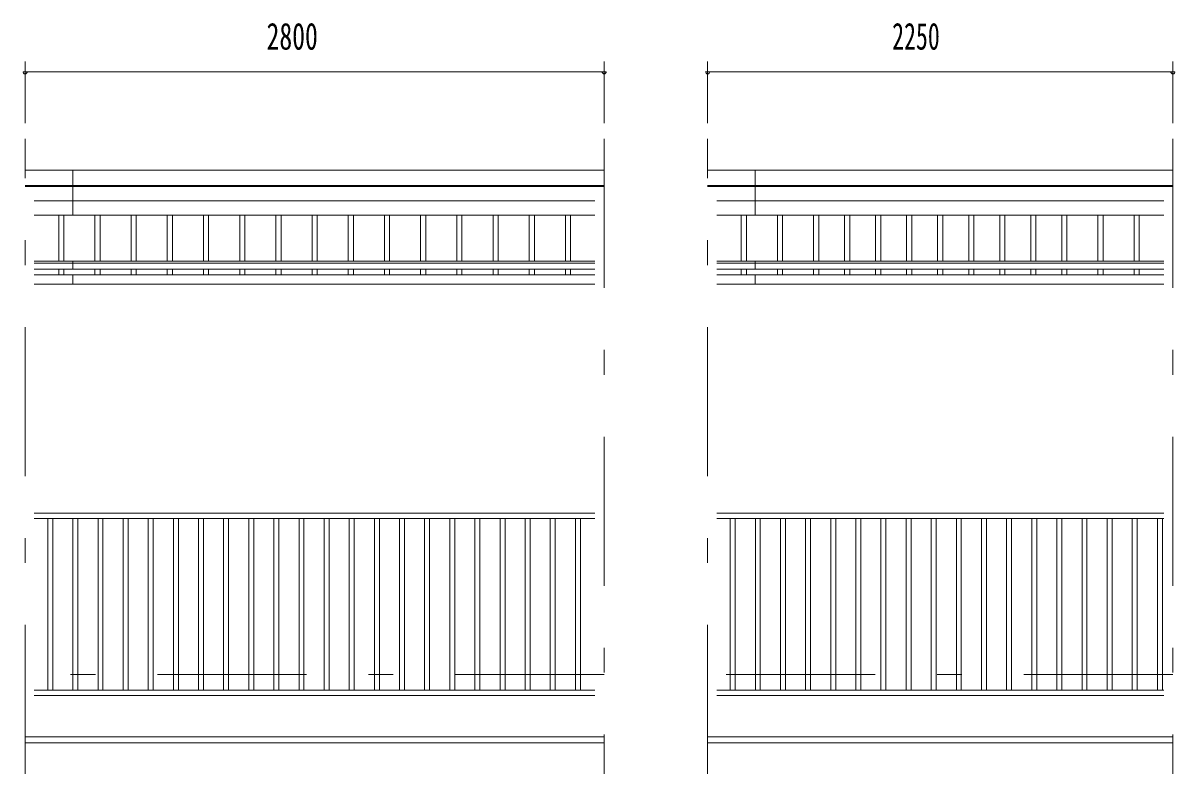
# Model space of a CAD drawing. Units: millimetres, scale not verified. Extents: x -26655 to 26659, y -10500 to 10500.
# Drawn here: x -15178 to -9608, y 1645 to 5274 of the extents above; entities that cross this region are included whole.
import ezdxf
from ezdxf.enums import TextEntityAlignment as Align

# ---------------------------------------------------------------- set-up
doc = ezdxf.new("R2010")
doc.units = ezdxf.units.MM
doc.header["$LTSCALE"] = 60
doc.linetypes.add('USER3', pattern=[24, 12, -5, 2, -5])
for name, color, linetype, lineweight in [('0-2_1-05BOLD', 7, 'Continuous', 18), ('0-3_1-25CENTER', 3, 'USER3', 18), ('0-4_1-45THIN', 4, 'Continuous', 18), ('0-5_1-55DIM', 3, 'Continuous', 18)]:
    doc.layers.add(name, color=color, linetype=linetype, lineweight=lineweight)
doc.styles.add('ＭＳ ゴシック', font='')
doc.styles.get('ＭＳ ゴシック').set_extended_font_data('MS Gothic')

msp = doc.modelspace()

# ---------------------------------------------------------------- linework, layer by layer
at = {"layer": '0-2_1-05BOLD'}
for p, q in [((-15167.91, 4563.67), (-12367.91, 4563.67)), ((-14937.91, 4345.48), (-14937.91, 4563.67)), ((-11867.91, 4563.67), (-9617.91, 4563.67)), ((-11637.91, 4345.48), (-11637.91, 4563.67)), ((-12367.91, 4488.53), (-15167.91, 4488.53)), ((-15167.91, 4484.45), (-12367.91, 4484.45)), ((-9617.91, 4488.53), (-11867.91, 4488.53)), ((-11867.91, 4484.45), (-9617.91, 4484.45)), ((-12412.46, 4414.97), (-15123.36, 4414.97)), ((-9662.46, 4414.97), (-11823.36, 4414.97)), ((-15123.36, 4345.48), (-12412.46, 4345.48)), ((-11823.36, 4345.48), (-9662.46, 4345.48)), ((-12412.46, 4123.86), (-15123.36, 4123.86)), ((-14937.91, 4123.86), (-14937.91, 4083.82)), ((-9662.46, 4123.86), (-11823.36, 4123.86)), ((-11637.91, 4083.82), (-11637.91, 4123.86)), ((-15123.36, 4113.43), (-12412.46, 4113.43)), ((-12412.46, 4083.82), (-15123.36, 4083.82)), ((-11823.36, 4113.43), (-9662.46, 4113.43)), ((-9662.46, 4083.82), (-11823.36, 4083.82)), ((-15123.36, 4057.49), (-12412.46, 4057.49)), ((-12412.46, 4012.49), (-15123.36, 4012.49)), ((-14937.91, 4057.49), (-14937.91, 4012.49)), ((-11823.36, 4057.49), (-9662.46, 4057.49)), ((-9662.46, 4012.49), (-11823.36, 4012.49)), ((-11637.91, 4012.49), (-11637.91, 4057.49)), ((-12412.45, 2904.67), (-15123.35, 2904.67)), ((-9662.46, 2904.67), (-11823.36, 2904.67)), ((-15123.35, 2879.67), (-12412.45, 2879.67)), ((-11823.36, 2879.67), (-9662.46, 2879.67)), ((-15123.35, 2049.67), (-12412.45, 2049.67)), ((-12412.45, 2024.67), (-15123.35, 2024.67)), ((-11823.36, 2049.67), (-9662.46, 2049.67)), ((-9662.46, 2024.67), (-11823.36, 2024.67)), ((-15167.91, 1824.67), (-12367.91, 1824.67)), ((-12367.91, 1794.67), (-15167.91, 1794.67)), ((-11867.91, 1824.67), (-9617.91, 1824.67)), ((-9617.91, 1794.67), (-11867.91, 1794.67))]:
    msp.add_line(p, q, dxfattribs=at)
at = {"layer": '0-3_1-25CENTER'}
for p, q in [((-15167.91, 1644.67), (-15167.91, 4714.67)), ((-12367.91, 4714.67), (-12367.91, 1644.67)), ((-11867.91, 1644.67), (-11867.91, 4714.67)), ((-9617.91, 4714.67), (-9617.91, 1644.67)), ((-12367.91, 2124.67), (-15167.9, 2124.67)), ((-9617.91, 2124.67), (-11867.91, 2124.67))]:
    msp.add_line(p, q, dxfattribs=at)
at = {"layer": '0-4_1-45THIN'}
for p, q in [((-15005.41, 4123.86), (-15005.41, 4345.48)), ((-14980.41, 4345.48), (-14980.41, 4123.86)), ((-14830.41, 4345.48), (-14830.41, 4123.86)), ((-14805.41, 4123.86), (-14805.41, 4345.48)), ((-14655.41, 4123.86), (-14655.41, 4345.48)), ((-14630.41, 4345.48), (-14630.41, 4123.86)), ((-14480.41, 4345.48), (-14480.41, 4123.86)), ((-14455.41, 4123.86), (-14455.41, 4345.48)), ((-14305.41, 4123.86), (-14305.41, 4345.48)), ((-14280.41, 4345.48), (-14280.41, 4123.86)), ((-14130.41, 4345.48), (-14130.41, 4123.86)), ((-14105.41, 4123.86), (-14105.41, 4345.48)), ((-13955.41, 4123.86), (-13955.41, 4345.48)), ((-13930.41, 4345.48), (-13930.41, 4123.86)), ((-13780.41, 4345.48), (-13780.41, 4123.86)), ((-13755.41, 4123.86), (-13755.41, 4345.48)), ((-13605.41, 4123.86), (-13605.41, 4345.48)), ((-13580.41, 4345.48), (-13580.41, 4123.86)), ((-13430.41, 4345.48), (-13430.41, 4123.86)), ((-13405.41, 4123.86), (-13405.41, 4345.48)), ((-13255.41, 4123.86), (-13255.41, 4345.48)), ((-13230.41, 4345.48), (-13230.41, 4123.86)), ((-13080.41, 4345.48), (-13080.41, 4123.86)), ((-13055.4, 4123.86), (-13055.4, 4345.48)), ((-12905.41, 4123.86), (-12905.41, 4345.48)), ((-12880.41, 4345.48), (-12880.41, 4123.86)), ((-12730.41, 4345.48), (-12730.41, 4123.86)), ((-12705.4, 4123.86), (-12705.4, 4345.48)), ((-12555.41, 4123.86), (-12555.41, 4345.48)), ((-12530.41, 4345.48), (-12530.41, 4123.86)), ((-11705.4, 4345.48), (-11705.4, 4123.86)), ((-11680.41, 4123.86), (-11680.41, 4345.48)), ((-11530.41, 4123.86), (-11530.41, 4345.48)), ((-11505.41, 4345.48), (-11505.41, 4123.86)), ((-11355.41, 4345.48), (-11355.41, 4123.86)), ((-11330.4, 4123.86), (-11330.4, 4345.48)), ((-11205.41, 4123.86), (-11205.41, 4345.48)), ((-11180.41, 4345.48), (-11180.41, 4123.86)), ((-11055.41, 4345.48), (-11055.41, 4123.86)), ((-11030.41, 4123.86), (-11030.41, 4345.48)), ((-10905.41, 4123.86), (-10905.41, 4345.48)), ((-10880.41, 4345.48), (-10880.41, 4123.86)), ((-10755.41, 4345.48), (-10755.41, 4123.86)), ((-10730.41, 4123.86), (-10730.41, 4345.48)), ((-10605.41, 4123.86), (-10605.41, 4345.48)), ((-10580.41, 4345.48), (-10580.41, 4123.86)), ((-10455.41, 4345.48), (-10455.41, 4123.86)), ((-10430.41, 4123.86), (-10430.41, 4345.48)), ((-10305.41, 4123.86), (-10305.41, 4345.48)), ((-10280.41, 4345.48), (-10280.41, 4123.86)), ((-10155.41, 4345.48), (-10155.41, 4123.86)), ((-10130.41, 4123.86), (-10130.41, 4345.48)), ((-9980.41, 4123.86), (-9980.41, 4345.48)), ((-9955.41, 4345.48), (-9955.41, 4123.86)), ((-9805.41, 4345.48), (-9805.41, 4123.86)), ((-9780.41, 4123.86), (-9780.41, 4345.48)), ((-15005.41, 4057.49), (-15005.41, 4083.82)), ((-14980.41, 4083.82), (-14980.41, 4057.49)), ((-14830.41, 4083.82), (-14830.41, 4057.49)), ((-14805.41, 4057.49), (-14805.41, 4083.82)), ((-14655.41, 4057.49), (-14655.41, 4083.82)), ((-14630.41, 4083.82), (-14630.41, 4057.49)), ((-14480.41, 4083.82), (-14480.41, 4057.49)), ((-14455.41, 4057.49), (-14455.41, 4083.82)), ((-14305.41, 4057.49), (-14305.41, 4083.82)), ((-14280.41, 4083.82), (-14280.41, 4057.49)), ((-14130.41, 4083.82), (-14130.41, 4057.49)), ((-14105.41, 4057.49), (-14105.41, 4083.82)), ((-13955.41, 4057.49), (-13955.41, 4083.82)), ((-13930.41, 4083.82), (-13930.41, 4057.49)), ((-13780.41, 4083.82), (-13780.41, 4057.49)), ((-13755.41, 4057.49), (-13755.41, 4083.82)), ((-13605.41, 4057.49), (-13605.41, 4083.82)), ((-13580.41, 4083.82), (-13580.41, 4057.49)), ((-13430.41, 4083.82), (-13430.41, 4057.49)), ((-13405.41, 4057.49), (-13405.41, 4083.82)), ((-13255.41, 4057.49), (-13255.41, 4083.82)), ((-13230.41, 4083.82), (-13230.41, 4057.49)), ((-13080.41, 4083.82), (-13080.41, 4057.49)), ((-13055.4, 4057.49), (-13055.4, 4083.82)), ((-12905.41, 4057.49), (-12905.41, 4083.82)), ((-12880.41, 4083.82), (-12880.41, 4057.49)), ((-12730.41, 4083.82), (-12730.41, 4057.49)), ((-12705.4, 4057.49), (-12705.4, 4083.82)), ((-12555.41, 4057.49), (-12555.41, 4083.82)), ((-12530.41, 4083.82), (-12530.41, 4057.49)), ((-11705.4, 4083.82), (-11705.41, 4057.49)), ((-11680.41, 4057.49), (-11680.41, 4083.82)), ((-11530.41, 4057.49), (-11530.41, 4083.82)), ((-11505.41, 4083.82), (-11505.41, 4057.49)), ((-11355.41, 4083.82), (-11355.41, 4057.49)), ((-11330.4, 4057.49), (-11330.4, 4083.82)), ((-11205.41, 4057.49), (-11205.41, 4083.82)), ((-11180.41, 4083.82), (-11180.41, 4057.49)), ((-11055.41, 4083.82), (-11055.41, 4057.49)), ((-11030.41, 4057.49), (-11030.41, 4083.82)), ((-10905.41, 4057.49), (-10905.41, 4083.82)), ((-10880.41, 4083.82), (-10880.41, 4057.49)), ((-10755.41, 4083.82), (-10755.41, 4057.49)), ((-10730.41, 4057.49), (-10730.41, 4083.82)), ((-10605.41, 4057.49), (-10605.41, 4083.82)), ((-10580.41, 4083.82), (-10580.41, 4057.49)), ((-10455.41, 4083.82), (-10455.41, 4057.49)), ((-10430.41, 4057.49), (-10430.41, 4083.82)), ((-10305.41, 4057.49), (-10305.41, 4083.82)), ((-10280.41, 4083.82), (-10280.41, 4057.49)), ((-10155.41, 4083.82), (-10155.41, 4057.49)), ((-10130.41, 4057.49), (-10130.41, 4083.82)), ((-9980.41, 4057.49), (-9980.41, 4083.82)), ((-9955.41, 4083.82), (-9955.41, 4057.49)), ((-9805.41, 4083.82), (-9805.41, 4057.49)), ((-9780.41, 4057.49), (-9780.41, 4083.82)), ((-15058.41, 2049.67), (-15058.41, 2879.67)), ((-15034.41, 2879.67), (-15034.41, 2049.67)), ((-14936.9, 2049.67), (-14936.9, 2879.67)), ((-14912.91, 2879.67), (-14912.91, 2049.67)), ((-14815.41, 2049.67), (-14815.41, 2879.67)), ((-14791.41, 2879.67), (-14791.41, 2049.67)), ((-14693.91, 2049.67), (-14693.91, 2879.67)), ((-14669.91, 2879.67), (-14669.91, 2049.67)), ((-14572.41, 2049.67), (-14572.41, 2879.67)), ((-14548.41, 2879.67), (-14548.41, 2049.67)), ((-14450.91, 2049.67), (-14450.91, 2879.67)), ((-14426.91, 2879.67), (-14426.91, 2049.67)), ((-14329.41, 2049.67), (-14329.41, 2879.67)), ((-14305.4, 2879.67), (-14305.4, 2049.67)), ((-14207.91, 2049.67), (-14207.91, 2879.67)), ((-14183.91, 2879.67), (-14183.91, 2049.67)), ((-14086.41, 2049.67), (-14086.41, 2879.67)), ((-14062.41, 2879.67), (-14062.41, 2049.67)), ((-13964.91, 2049.67), (-13964.91, 2879.67)), ((-13940.91, 2879.67), (-13940.91, 2049.67)), ((-13843.41, 2049.67), (-13843.41, 2879.67)), ((-13819.4, 2879.67), (-13819.4, 2049.67)), ((-13721.91, 2049.67), (-13721.91, 2879.67)), ((-13697.91, 2879.67), (-13697.91, 2049.67)), ((-13600.4, 2049.67), (-13600.4, 2879.67)), ((-13576.41, 2879.67), (-13576.41, 2049.67)), ((-13478.91, 2049.67), (-13478.91, 2879.67)), ((-13454.91, 2879.67), (-13454.91, 2049.67)), ((-13357.41, 2049.67), (-13357.41, 2879.67)), ((-13333.4, 2879.67), (-13333.4, 2049.67)), ((-13235.91, 2049.67), (-13235.91, 2879.67)), ((-13211.91, 2879.67), (-13211.91, 2049.67)), ((-13114.4, 2049.67), (-13114.4, 2879.67)), ((-13090.41, 2879.67), (-13090.41, 2049.67)), ((-12992.91, 2049.67), (-12992.91, 2879.67)), ((-12968.91, 2879.67), (-12968.91, 2049.67)), ((-12871.41, 2049.67), (-12871.41, 2879.67)), ((-12847.4, 2879.67), (-12847.4, 2049.67)), ((-12749.91, 2049.67), (-12749.91, 2879.67)), ((-12725.91, 2879.67), (-12725.91, 2049.67)), ((-12628.4, 2049.67), (-12628.4, 2879.67)), ((-12604.41, 2879.67), (-12604.41, 2049.67)), ((-12506.91, 2049.67), (-12506.91, 2879.67)), ((-12482.91, 2879.67), (-12482.91, 2049.67)), ((-11758.41, 2049.67), (-11758.41, 2879.67)), ((-11734.41, 2879.67), (-11734.41, 2049.67)), ((-11636.91, 2049.67), (-11636.91, 2879.67)), ((-11612.91, 2879.67), (-11612.91, 2049.67)), ((-11515.41, 2049.67), (-11515.41, 2879.67)), ((-11491.41, 2879.67), (-11491.41, 2049.67)), ((-11393.91, 2049.67), (-11393.91, 2879.67)), ((-11369.91, 2879.67), (-11369.91, 2049.67)), ((-11272.4, 2049.67), (-11272.4, 2879.67)), ((-11248.41, 2879.67), (-11248.41, 2049.67)), ((-11150.91, 2049.67), (-11150.91, 2879.67)), ((-11126.91, 2879.67), (-11126.91, 2049.67)), ((-11029.41, 2049.67), (-11029.41, 2879.67)), ((-11005.41, 2879.67), (-11005.41, 2049.67)), ((-10907.91, 2049.67), (-10907.91, 2879.67)), ((-10883.91, 2879.67), (-10883.91, 2049.67)), ((-10786.41, 2049.67), (-10786.41, 2879.67)), ((-10762.41, 2879.67), (-10762.41, 2049.67)), ((-10664.91, 2049.67), (-10664.91, 2879.67)), ((-10640.91, 2879.67), (-10640.91, 2049.67)), ((-10543.41, 2049.67), (-10543.41, 2879.67)), ((-10519.41, 2879.67), (-10519.41, 2049.67)), ((-10421.91, 2049.67), (-10421.91, 2879.67)), ((-10397.91, 2879.67), (-10397.91, 2049.67)), ((-10300.41, 2049.67), (-10300.41, 2879.67)), ((-10276.41, 2879.67), (-10276.41, 2049.67)), ((-10178.91, 2049.67), (-10178.91, 2879.67)), ((-10154.91, 2879.67), (-10154.91, 2049.67)), ((-10057.41, 2049.67), (-10057.41, 2879.67)), ((-10033.41, 2879.67), (-10033.41, 2049.67)), ((-9935.91, 2049.67), (-9935.91, 2879.67)), ((-9911.91, 2879.67), (-9911.91, 2049.67)), ((-9814.41, 2049.67), (-9814.41, 2879.67)), ((-9790.41, 2879.67), (-9790.41, 2049.67)), ((-9692.91, 2049.67), (-9692.91, 2879.67)), ((-9668.91, 2879.67), (-9668.91, 2049.67))]:
    msp.add_line(p, q, dxfattribs=at)
at = {"layer": '0-5_1-55DIM'}
for p, q in [((-15167.91, 4789.67), (-15167.91, 5088.67)), ((-12367.91, 5088.67), (-12367.91, 4789.67)), ((-11867.91, 4789.67), (-11867.91, 5088.67)), ((-9617.91, 5088.67), (-9617.91, 4789.67)), ((-15157.91, 5038.67), (-15177.91, 5038.67)), ((-15167.91, 5038.67), (-12367.91, 5038.67)), ((-15167.91, 5038.67), (-12367.91, 5038.67)), ((-12357.91, 5038.67), (-12377.91, 5038.67)), ((-11857.91, 5038.67), (-11877.91, 5038.67)), ((-11867.91, 5038.67), (-9617.91, 5038.67)), ((-11867.91, 5038.67), (-9617.91, 5038.67)), ((-9607.91, 5038.67), (-9627.91, 5038.67))]:
    msp.add_line(p, q, dxfattribs=at)
for centre in [(-15167.91, 5038.67), (-12367.91, 5038.67), (-11867.91, 5038.67), (-9617.91, 5038.67)]:
    msp.add_arc(centre, 10, 180, 0, dxfattribs=at)

# ---------------------------------------------------------------- texts
at = {"layer": '0-5_1-55DIM', "color": 7, "style": 'ＭＳ ゴシック'}
for s, width, p in [('2800', 0.7, (-14000.41, 5106.43)), ('2250', 0.65, (-10975.41, 5106.43))]:
    msp.add_text(s, height=130.2, dxfattribs=dict(at, width=width)).set_placement(p, align=Align.BOTTOM_LEFT)

doc.saveas('drawing.dxf')
